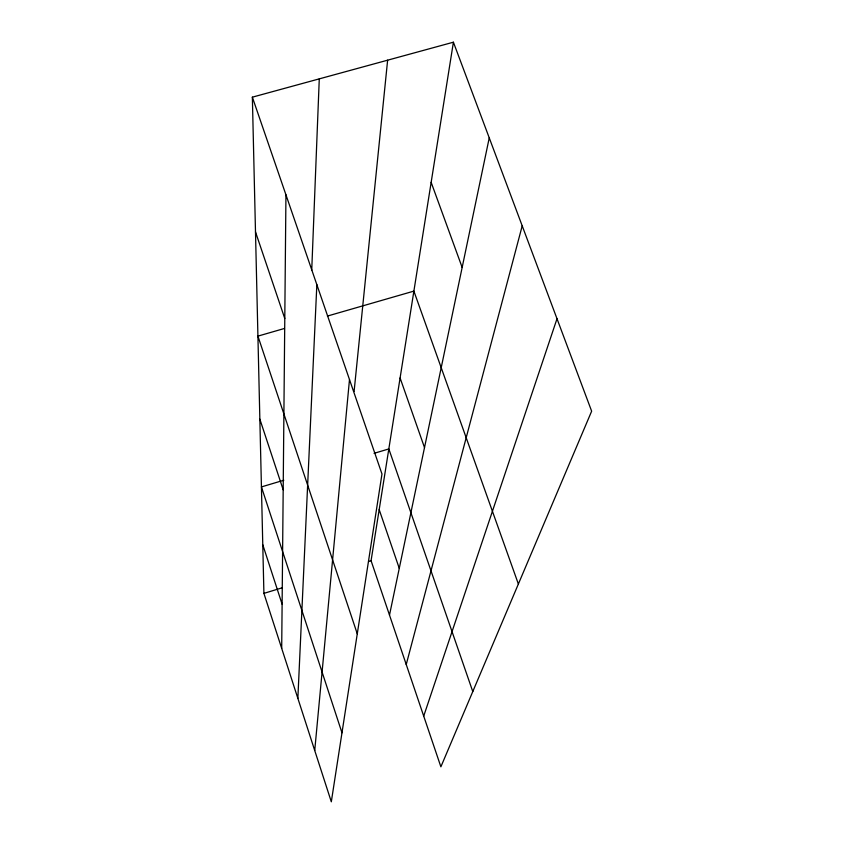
<?xml version="1.0" encoding="UTF-8"?>
<svg xmlns="http://www.w3.org/2000/svg" width="844" height="844" viewBox="0 0 844 844"><rect width="100%" height="100%" fill="white"/><g stroke="black" fill="none" stroke-linecap="round" stroke-linejoin="round"><path stroke-width="1.27" d="M281.696 648.361L285.947 194.806M311.731 270.249L319.275 78.872M297.858 698.336L316.848 284.65M314.728 750.495L349.49 379.536M354.09 391.489L387.628 60.177M453.407 42.2L591.644 411.186L440.884 766.806L371.075 560.701L453.407 42.2L252.356 97.165L263.908 593.374L331.312 801.8L381.973 473.99L252.356 97.165M389.495 615.086L489.246 137.867M406.238 664.502L522.204 225.844M423.709 716.092L557.008 318.747M263.908 593.374L282.286 587.772M368.564 561.471L371.075 560.701M283.806 480.236L261.429 486.914L341.978 732.792M374.071 453.333L388.831 448.934L472.777 691.574M284.46 328.464L257.926 336.123L357.276 633.833M327.409 316.067L413.887 291.117L518.374 584.016M431.157 182.357L462.164 267.442M400.098 377.975L424.511 447.584M379.188 509.639L399.265 568.339M255.489 231.878L284.787 318.515M259.857 419.173L283.183 489.794M262.779 544.76L282.107 604.177"/></g></svg>
